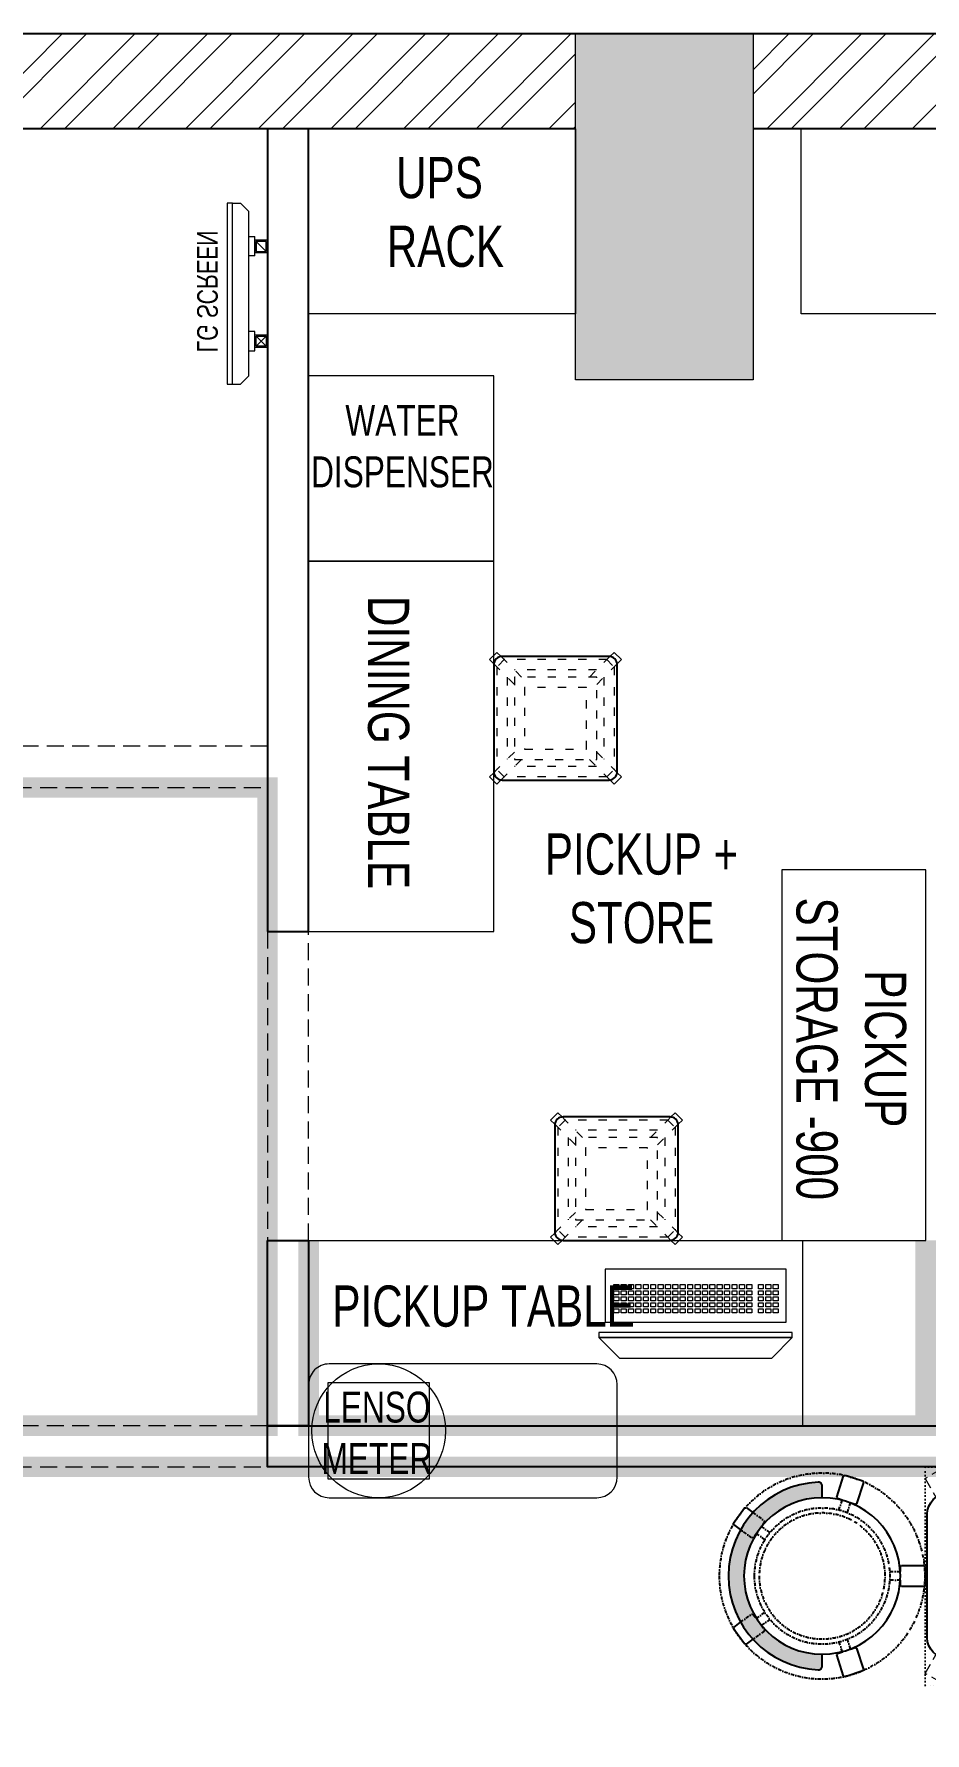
# Model space of a CAD drawing. Header units: feet. Extents: x 3145723 to 3153497, y -5725757 to -5712156.
# Drawn here: x 3147888 to 3150054, y -5716282 to -5712156 of the extents above; entities that cross this region are included whole.
import ezdxf

# ---------------------------------------------------------------- set-up
doc = ezdxf.new("R2010")
doc.units = ezdxf.units.FT
doc.header["$LTSCALE"] = 33
doc.header["$MEASUREMENT"] = 0
for name, pattern in [('a_p6_plan_L18$0$HIDDEN', [0.375, 0.25, -0.125]), ('ACAD_ISO03W100', [30, 12, -18]), ('DASHDOT2', [0.5, 0.25, -0.125, 0, -0.125]), ('DOT', [0.25, 0, -0.25]), ('HIDDEN2', [4.7624999999999975, 3.174999999999998, -1.587499999999999])]:
    doc.linetypes.add(name, pattern=pattern)
for name, color, linetype, lineweight in [('A-COL', 243, 'Continuous', 9), ('column hatch', 5, 'Continuous', 0), ('Floor-Unit', 1, 'Continuous', 13), ('HATCH', 9, 'Continuous', 9), ('LENS-DIM', 252, 'Continuous', 5), ('LENS-PARTITION', 21, 'Continuous', 25), ('LENS-TEXT', 31, 'Continuous', 5), ('LENS_CURTAIN', 5, 'a_p6_plan_L18$0$HIDDEN', 9), ('LK-EQPMT', 3, 'Continuous', 18), ('LK-FF&E FLOOR', 1, 'Continuous', 9), ('LK-FF&E WALL', 1, 'Continuous', 9), ('LK-FLUTTED FINISH', 20, 'Continuous', 30), ('LK-IT', 3, 'Continuous', 18), ('LK-TILES FINISH', 251, 'Continuous', 5), ('LN-ELEVATION-1', 81, 'Continuous', 25), ('LN-ELEVATION-2', 103, 'Continuous', 20), ('LN-ELEVATION-3', 125, 'Continuous', 18), ('LN-ELEVATION-4', 145, 'Continuous', 13), ('LN-ELEVATION-5', 167, 'Continuous', 5), ('LN-HATCH', 251, 'Continuous', 0), ('TV', 92, 'Continuous', 18)]:
    doc.layers.add(name, color=color, linetype=linetype, lineweight=lineweight)
doc.layers.add('A-WALL', color=1, linetype='Continuous')
doc.styles.add('LK TXT', font='GILC____.TTF', dxfattribs={"height": 100})
doc.styles.get("Standard").update_dxf_attribs({"font": 'GILC____.TTF'})

# ---------------------------------------------------------------- blocks, each defined once
blk = doc.blocks.new('CLENS 600 TYPE 6')
at = {"layer": 'LN-ELEVATION-1', "ltscale": 0.5}
blk.add_lwpolyline([(130, -225), (-130, -225, -0.4142135623730951), (-150, -205), (-150, 55, -0.4142135623730951), (-130, 75), (130, 75, -0.4142135623730951), (150, 55), (150, -205, -0.4142135623730951)], format="xyb", close=True, dxfattribs=at)
at = {"layer": 'LN-ELEVATION-3', "linetype": 'ACAD_ISO03W100', "ltscale": 0.05}
for p, q in [((-100, 7.322330470196902), (-142.3743686703965, 49.69669914152472)), ((-142.3743686708621, -199.6966991410591), (-142.3743686708621, 49.69669914105907)), ((-82.3223304701969, 25), (-124.6966991401277, 67.374368671095)), ((124.696699141059, 67.3743686703965), (-124.6966991401277, 67.374368671095)), ((99.69669914059341, 42.3743686703965), (-99.69669913966207, 42.374368671095)), ((82.3223304701969, 25), (124.6966991401277, 67.374368671095)), ((100, 7.322330470196902), (142.3743686703965, 49.69669914152472)), ((142.3743686708621, -199.6966991410591), (142.3743686708621, 49.69669914105907)), ((-117.3743686703965, -174.6966991408262), (-117.3743686703965, 24.69669914152473)), ((117.3743686703965, -174.6966991408262), (117.3743686703965, 24.69669914152473)), ((-100, -157.3223304701969), (-142.3743686703965, -199.6966991415247)), ((100, -157.3223304701969), (142.3743686703965, -199.6966991415247)), ((-82.3223304701969, -175), (-124.6966991401277, -217.374368671095)), ((99.69669914059341, -192.3743686703965), (-99.69669913966207, -192.374368671095)), ((82.3223304701969, -175), (124.6966991401277, -217.374368671095)), ((124.696699141059, -217.3743686703965), (-124.6966991401277, -217.374368671095))]:
    blk.add_line(p, q, dxfattribs=at)
for points in [[(-132.2008663183078, 74.87853584764525), (-124.696699141059, 67.3743686703965), (-142.3743686708621, 49.69669914105907), (-149.8785358476452, 57.20086631807498)], [(132.2008663183078, 74.87853584764525), (124.696699141059, 67.3743686703965), (142.3743686708621, 49.69669914105907), (149.8785358476452, 57.20086631807498)], [(-132.2008663183078, -224.8785358476453), (-124.696699141059, -217.3743686703965), (-142.3743686708621, -199.6966991410591), (-149.8785358476452, -207.200866318075)], [(132.2008663183078, -224.8785358476453), (124.696699141059, -217.3743686703965), (142.3743686708621, -199.6966991410591), (149.8785358476452, -207.200866318075)]]:
    blk.add_lwpolyline(points, dxfattribs=at)
for points in [[(100, -175), (-100, -175), (-100, 25), (100, 25)], [(75, -150), (-75, -150), (-75, 0), (75, 0)]]:
    blk.add_lwpolyline(points, close=True, dxfattribs=at)
at = {"layer": 'LN-ELEVATION-5', "ltscale": 0.5}
for points in [[(-149.8785358476452, 57.20086631807498), (-160.0520382001995, 67.37436867062934), (-142.3743686708621, 85.05203819996677), (-132.2008663183078, 74.87853584787806)], [(149.8785358476452, 57.20086631807498), (160.0520382001995, 67.37436867062934), (142.3743686708621, 85.05203819996677), (132.2008663183078, 74.87853584787806)], [(-149.8785358476452, -207.200866318075), (-160.0520382001995, -217.3743686706294), (-142.3743686708621, -235.0520381999668), (-132.2008663183078, -224.8785358478781)], [(149.8785358476452, -207.200866318075), (160.0520382001995, -217.3743686706294), (142.3743686708621, -235.0520381999668), (132.2008663183078, -224.8785358478781)]]:
    blk.add_lwpolyline(points, dxfattribs=at)
blk = doc.blocks.new('*U24')
at = {"layer": 'LK-EQPMT', "ltscale": 12}
blk.add_lwpolyline([(5.986879315214991, 4.914598100478997), (-5.986879315214991, 4.914598100478997), (-5.986879315214991, -4.914598100478997), (5.986879315214991, -4.914598100478997)], close=True, dxfattribs=at)
blk = doc.blocks.new('*U25')
at = {"color": 0, "linetype": 'ByBlock', "lineweight": -2}
for p in [(0, 0), (17.96063794564497, 0), (35.92127589128995, 0), (53.88191383693492, 0), (71.8425517825799, 0), (89.80318972822487, 0), (107.7638276738698, 0), (125.7244656195148, 0), (143.6851035651598, 0), (161.6457415108048, 0), (179.6063794564497, 0), (197.5670174020947, 0), (215.5276553477397, 0), (233.4882932933847, 0), (251.4489312390296, 0), (269.4095691846746, 0), (287.3702071303196, 0), (305.3308450759646, 0), (323.2914830216096, 0), (-9e-16, -14.74379430143699), (-1.8e-15, -29.48758860287398), (-2.7e-15, -44.23138290431096), (17.96063794564497, -14.74379430143699), (17.96063794564497, -29.48758860287398), (17.96063794564497, -44.23138290431096), (35.92127589128995, -14.74379430143699), (35.92127589128995, -29.48758860287398), (35.92127589128995, -44.23138290431096), (53.88191383693492, -14.74379430143699), (53.88191383693492, -29.48758860287398), (53.88191383693492, -44.23138290431096), (71.8425517825799, -14.74379430143699), (71.8425517825799, -29.48758860287398), (71.8425517825799, -44.23138290431096), (89.80318972822487, -14.74379430143699), (89.80318972822487, -29.48758860287398), (89.80318972822487, -44.23138290431096), (107.7638276738698, -14.74379430143699), (107.7638276738698, -29.48758860287398), (107.7638276738698, -44.23138290431096), (125.7244656195148, -14.74379430143699), (125.7244656195148, -29.48758860287398), (125.7244656195148, -44.23138290431096), (143.6851035651598, -14.74379430143699), (143.6851035651598, -29.48758860287398), (143.6851035651598, -44.23138290431096), (161.6457415108048, -14.74379430143699), (161.6457415108048, -29.48758860287398), (161.6457415108048, -44.23138290431096), (179.6063794564497, -14.74379430143699), (179.6063794564497, -29.48758860287398), (179.6063794564497, -44.23138290431096), (197.5670174020947, -14.74379430143699), (197.5670174020947, -29.48758860287398), (197.5670174020947, -44.23138290431096), (215.5276553477397, -14.74379430143699), (215.5276553477397, -29.48758860287398), (215.5276553477397, -44.23138290431096), (233.4882932933847, -14.74379430143699), (233.4882932933847, -29.48758860287398), (233.4882932933847, -44.23138290431096), (251.4489312390296, -14.74379430143699), (251.4489312390296, -29.48758860287398), (251.4489312390296, -44.23138290431096), (269.4095691846746, -14.74379430143699), (269.4095691846746, -29.48758860287398), (269.4095691846746, -44.23138290431096), (287.3702071303196, -14.74379430143699), (287.3702071303196, -29.48758860287398), (287.3702071303196, -44.23138290431096), (305.3308450759646, -14.74379430143699), (305.3308450759646, -29.48758860287398), (305.3308450759646, -44.23138290431096), (323.2914830216096, -14.74379430143699), (323.2914830216096, -29.48758860287398), (323.2914830216096, -44.23138290431096), (-3.6e-15, -58.97517720574795), (17.96063794564497, -58.97517720574795), (35.92127589128994, -58.97517720574795), (53.88191383693492, -58.97517720574795), (71.8425517825799, -58.97517720574795), (89.80318972822487, -58.97517720574795), (107.7638276738698, -58.97517720574795), (125.7244656195148, -58.97517720574795), (143.6851035651598, -58.97517720574795), (161.6457415108048, -58.97517720574795), (179.6063794564497, -58.97517720574795), (197.5670174020947, -58.97517720574795), (215.5276553477397, -58.97517720574795), (233.4882932933847, -58.97517720574795), (251.4489312390296, -58.97517720574795), (269.4095691846746, -58.97517720574795), (287.3702071303196, -58.97517720574795), (305.3308450759646, -58.97517720574795), (323.2914830216096, -58.97517720574795)]:
    blk.add_blockref('*U24', p, dxfattribs=at)
blk = doc.blocks.new('*U22')
at = {"layer": 'LK-EQPMT', "ltscale": 12}
blk.add_lwpolyline([(5.986879315214991, 4.914598100478997), (-5.986879315214991, 4.914598100478997), (-5.986879315214991, -4.914598100478997), (5.986879315214991, -4.914598100478997)], close=True, dxfattribs=at)
blk = doc.blocks.new('*U23')
at = {"color": 0, "linetype": 'ByBlock', "lineweight": -2}
for p in [(0, 0), (17.96063794564497, 0), (35.92127589128995, 0), (-9e-16, -14.74379430143699), (-1.8e-15, -29.48758860287398), (-2.7e-15, -44.23138290431096), (17.96063794564497, -14.74379430143699), (17.96063794564497, -29.48758860287398), (17.96063794564497, -44.23138290431096), (35.92127589128995, -14.74379430143699), (35.92127589128995, -29.48758860287398), (35.92127589128995, -44.23138290431096), (-3.6e-15, -58.97517720574795), (17.96063794564497, -58.97517720574795), (35.92127589128994, -58.97517720574795)]:
    blk.add_blockref('*U22', p, dxfattribs=at)
blk = doc.blocks.new('*U18')
at = {"ltscale": 12}
blk.add_lwpolyline([(8.040144996717572, 2.91038e-11), (8.040144996717572, 129.0940371821052), (448.0401449967176, 129.0940371821052), (448.0401449967176, 2.91038e-11)], close=True, dxfattribs=at)
for name, p in [('*U25', (35.16895717114949, 101.6202952143818)), ('*U23', (386.6121428576974, 101.6202952143818))]:
    blk.add_blockref(name, p)
blk = doc.blocks.new('Pickup table PC')
at = {"layer": 'LN-ELEVATION-2', "ltscale": 0.5}
for points in [[(470, 50), (0, 50), (0, 62), (470, 62)], [(420, 0), (50, 0), (0, 50), (470, 50)]]:
    blk.add_lwpolyline(points, close=True, dxfattribs=at)
blk = doc.blocks.new('A$Ce9b19e40')
at = {"layer": 'column hatch'}
h = blk.add_hatch(color=8, dxfattribs=at)
h.dxf.hatch_style = 1
h.paths.add_polyline_path([(-4696.702046196907, -6546.841365301983), (-5079.105504410342, -6546.841365301983), (-5079.105504410342, -7308.858656368219), (-4696.702046196907, -7308.858656368219)])
h.paths.add_polyline_path([(-1166.021930922754, -6546.841365301983), (-1597.831729194149, -6546.841365301983), (-1597.831729194149, -7308.858656368219), (-1166.021930922754, -7308.858656368219)])
h.paths.add_polyline_path([(1932.848386080004, -6546.841365301983), (1501.038587808609, -6546.841365301983), (1501.038587808609, -7308.858656368219), (1932.848386080004, -7308.858656368219)])
h.paths.add_polyline_path([(-1166.021930922754, 3106.772467550822), (-1597.831729194149, 3106.772467550822), (-1597.831729194149, 2267.158634698018), (-1166.021930922754, 2267.158634698018)])
h.paths.add_polyline_path([(-4696.702046196907, 3106.772467550822), (-5079.105504410342, 3106.772467550822), (-5079.105504410342, 2267.158634698018), (-4696.702046196907, 2267.158634698018)])
h.paths.add_polyline_path([(1959.643775128759, 3106.772467550822), (1501.038587808609, 3106.772467550822), (1501.038587808609, 2267.158634698018), (1959.643775128759, 2267.158634698018)])
at = {"layer": 'LN-HATCH'}
h = blk.add_hatch(dxfattribs=at)
h.set_pattern_fill('ANSI32', color=256, scale=333, angle=180)
h.set_pattern_definition([(225, (-8075448.354745342, 5277294.597591192), (88.29995930067012, -88.29995930067015), []), (225, (-8075507.221384778, 5277294.597591192), (88.29995930067012, -88.29995930067015), [])])
h.paths.add_polyline_path([(2694.865677146241, -7004.051739941352), (1932.848386080004, -7004.051739941352), (1932.848386080004, -7308.858656368219), (2694.865677146241, -7308.858656368219)])
h.paths.add_polyline_path([(1959.643775128759, 2267.158634698018), (1729.643775128759, 2267.158634698018), (1729.643775128759, -1314.322633313015), (2694.865677146241, -1314.322633313015), (2694.865677146241, -1084.322633313015), (1959.643775128759, -1084.322633313015)])
h.paths.add_polyline_path([(1501.038587808609, 3106.772467550822), (-1166.021930922754, 3106.772467550822), (-1166.021930922754, 2876.772467550822), (1501.038587808609, 2876.772467550822)])
h.paths.add_polyline_path([(-1597.831729194149, 3106.772467550822), (-4696.702046196907, 3106.772467550822), (-4696.702046196907, 2876.772467550822), (-1597.831729194149, 2876.772467550822)])
h.paths.add_polyline_path([(-4849.105504410341, 2267.158634698018), (-5079.105504410342, 2267.158634698018), (-5079.105504410342, -6546.841365301983), (-4849.105504410341, -6546.841365301983)])
at = {"layer": 'A-COL'}
for p, q in [((-1597.831729194149, 2267.158634698018), (-1597.831729194149, 3106.772467550822)), ((-1166.021930922754, 3106.772467550822), (-1166.021930922754, 2267.158634698018)), ((-1166.021930922754, 2267.158634698018), (-1597.831729194149, 2267.158634698018))]:
    blk.add_line(p, q, dxfattribs=at)
at = {"layer": 'A-WALL'}
for p, q in [((1959.643775128759, 3106.772467550822), (-4696.702046196907, 3106.772467550822)), ((-1597.831729194149, 2876.772467550822), (-4696.702046196907, 2876.772467550822)), ((1501.038587808609, 2876.772467550822), (-1166.021930922754, 2876.772467550822))]:
    blk.add_line(p, q, dxfattribs=at)
blk = doc.blocks.new('AR')
at = {"layer": 'LN-ELEVATION-2', "linetype": 'DOT', "lineweight": 25}
blk.add_lwpolyline([(0, 13.41378593863919), (530, 13.41378593863919), (530, 593.4137859386392), (0, 593.4137859386392)], close=True, dxfattribs=at)
at = {"layer": 'LN-ELEVATION-2', "lineweight": 25}
blk.add_lwpolyline([(465, 68.22063546301797), (465, 538.2206354630179, 0.4142135623730951), (415, 588.2206354630177), (115, 588.2206354630177, 0.4142135623730951), (65, 538.2206354630179), (65, 68.22063546301797, 0.4142135623730951), (115, 18.22063546301797), (415, 18.22063546301797, 0.4142135623730951)], format="xyb", close=True, dxfattribs=at)
at = {"layer": 'LN-ELEVATION-4', "linetype": 'HIDDEN2', "ltscale": 0.25}
for points in [[(185.8456009030342, 448.8780772723258), (5.888936847448348, 554.0078910568263), (28.48512306064368, 593.350836840691), (211.0874861851335, 486.6754184374586)], [(344.154399111867, 448.8780772762837), (524.1110631600021, 554.0078910947777), (501.5148769393563, 593.3508368753828), (318.9125138223171, 486.6754184374586)], [(211.0874861851335, 486.6754184376913), (318.9125138223171, 486.6754184376913)], [(185.8456009030342, 144.472759603057), (185.8456009030342, 448.8780772723258)], [(344.154399111867, 448.8780772762837), (344.154399111867, 144.4727595990989)], [(185.8456009030342, 144.472759603057), (5.888936847448348, 39.34294581855647), (28.48512306064368, 3.46917659e-08), (211.0874861851335, 106.6754184379242)], [(344.154399111867, 144.4727595990989), (524.1110631600021, 39.34294578060508), (501.5148769393563, 0), (318.9125138223171, 106.6754184379242)], [(318.9125138223171, 106.6754184376914), (211.0874861851335, 106.6754184376914)]]:
    blk.add_lwpolyline(points, dxfattribs=at)
blk.add_lwpolyline([(210.8456009030342, 373.9866790841333), (319.154399111867, 373.9866790841333), (319.154399111867, 219.3641577917151), (210.8456009030342, 219.3641577917151)], close=True, dxfattribs=at)
blk = doc.blocks.new('DR STOOL')
at = {"layer": 'HATCH'}
h = blk.add_hatch(dxfattribs=at)
h.set_pattern_fill('ANSI36', color=250, angle=-90.00000000000001)
h.set_pattern_definition([(315, (-227.8099174643867, 917.3997257252777), (6.173926083235043, -1.683798022700468), [7.9375, -1.587499999999999, 0, -1.587499999999999])])
edge = h.paths.add_edge_path()
edge.add_line((-190.0000000041909, 4.511094e-10), (-218.6899174675346, 4.511094e-10))
edge.add_arc((-218.6899174670689, 9.120000000388245), 9.119999999940092, 177.6119845363388, 269.9999999996136, ccw=False)
edge.add_arc((-1.8626451e-09, 3.565219e-10), 228.000000002257, 2.3880154632688004, 177.6119845367313, ccw=False)
edge.add_arc((218.6899174633436, 9.120000000497384), 9.120000000051716, -90.00000000034493, 2.3880154629299, ccw=False)
edge.add_line((218.6899174633436, 4.511094e-10), (190, 4.511094e-10))
edge.add_arc((-1.8626451e-09, 4.511094e-10), 190.000000001979, -1.27e-14, 180)
at = {"layer": 'LN-ELEVATION-1', "color": 1, "ltscale": 100}
for p, q in [((-128.6221585394814, 215.4841044476634), (-165.2704676063731, 189.0243927398114)), ((-124.7228340068832, 214.8545704018979), (-128.6221585394814, 215.4841044476634)), ((-112.6981821293011, 198.1996966340157), (-124.7228340068832, 214.8545704018979)), ((124.7553772013634, 214.9803744515593), (112.5488144652918, 198.2845540212292)), ((128.7014972954057, 215.5933048763618), (124.7553772013634, 214.9803744515593)), ((128.7014972954057, 215.5933048763618), (124.7553772013634, 214.9803744515593)), ((165.1911288509145, 188.915192311113), (128.7014972954057, 215.5933048763618)), ((165.1911288509145, 188.915192311113), (128.7014972954057, 215.5933048763618)), ((-165.2704676063731, 189.0243927398114), (-165.9069543029182, 185.0820035930228)), ((-165.9069543029182, 185.0820035930228), (-153.8003208162263, 168.3135803133482)), ((153.6734594982117, 168.4294150282658), (165.7973639420234, 185.0121775862135)), ((165.7973639420234, 185.0121775862135), (165.1911288509145, 188.915192311113)), ((165.7973639420234, 185.0121775862135), (165.1911288509145, 188.915192311113)), ((-191.2928382232785, -35.45407700946089), (-242.9550312487409, -52.24013893969095)), ((-187.9259491492994, -37.1695928365807), (-191.2928382232785, -35.45407700946089)), ((-184.1424400564283, -48.81403796559607), (-187.9259491492994, -37.1695928365807)), ((188.0651108901948, -36.96233201187715), (184.0504167033359, -49.19388854173303)), ((191.3981811110861, -35.27656588272658), (188.0651108901948, -36.96233201187715)), ((243.0100176925771, -52.21682526778022), (191.3981811110861, -35.27656588272658)), ((-242.9550312487409, -52.24013893969095), (-244.7482102331705, -55.75945052818861)), ((-244.7482102331705, -55.75945052818861), (-230.7800458371639, -98.74904560100549)), ((-173.8639617776498, -80.4479453730819), (-177.8421125086024, -68.2044548037811)), ((-175.5596735184081, -83.7759667420105), (-173.8639617776498, -80.4479453730819)), ((177.6922140880488, -68.56540505095472), (173.8739495249465, -80.1985000452405)), ((173.8739495249465, -80.1985000452405), (175.5794035866856, -83.5704969359358)), ((230.715890809428, -98.7280946081737), (244.8123673382215, -55.78040257930116)), ((244.8123673382215, -55.78040257930116), (243.0100176925771, -52.21682526778022)), ((-230.7800458371639, -98.74904560100549), (-227.2218665438704, -100.5620286722478)), ((-227.2218665438704, -100.5620286722478), (-175.5596735184081, -83.7759667420105)), ((175.5794035866856, -83.5704969359358), (227.1912401677109, -100.5107563209894)), ((227.1912401677109, -100.5107563209894), (230.715890809428, -98.7280946081737)), ((-22.72193054761737, -190.2142363802995), (-25.39390889601782, -192.886214728569)), ((-25.39390889601782, -192.886214728569), (-25.39390889601782, -247.2070584567482)), ((-10.47823652112856, -190.2142363802995), (-22.72193054761737, -190.2142363802995)), ((22.78362171910703, -190.2142363802995), (9.910054048988968, -190.2142363802995)), ((25.42475448176265, -192.8553691428751), (22.78362171910703, -190.2142363802995)), ((25.42475448176265, -247.1762128710543), (25.42475448176265, -192.8553691428751)), ((-25.39390889601782, -247.2070584567482), (-22.60096735274419, -250)), ((22.60096735274419, -250), (25.42475448176265, -247.1762128710543)), ((-22.60096735274419, -250), (22.60096735274419, -250))]:
    blk.add_line(p, q, dxfattribs=at)
at = {"layer": 'LN-ELEVATION-1', "linetype": 'DASHDOT2'}
for p, q in [((-153.8003208162263, 168.3135803133482), (-134.1093360339291, 141.0403694751003)), ((-92.92521573789418, 170.8129362839827), (-112.6981821293011, 198.1996966340157)), ((-103.4542870586738, 159.9154408004979), (-93.52748446213081, 167.0824927485227)), ((-93.52748446213081, 167.0824927485227), (-92.92521573789418, 170.8129362839827)), ((112.5488144652918, 198.2845540212292), (92.69529851106927, 171.1294289919315)), ((92.69529851106927, 171.1294289919315), (93.26858203159645, 167.4385604566923)), ((93.26858203159645, 167.4385604566923), (103.6608748426661, 159.8406005539291)), ((133.7372852512635, 141.1612321265929), (153.6734594982117, 168.4294150282658)), ((-134.1093360339291, 141.0403694751003), (-130.4219571123831, 140.4450534014686)), ((-130.4219571123831, 140.4450534014686), (-119.9844727469608, 147.9808124662595)), ((-119.9844727469608, 147.9808124662595), (-105.3687285655178, 126.9741353208374)), ((-88.15393704269081, 139.4771787207864), (-103.4542870586738, 159.9154408004979)), ((103.6608748426661, 159.8406005539291), (88.19885099539533, 139.4487815762331)), ((105.4096150295809, 126.94019481352), (120.1194891873747, 147.8074627162714)), ((120.1194891873747, 147.8074627162714), (130.0033113472163, 140.5812532722048)), ((130.0033113472163, 140.5812532722048), (133.7372852512635, 141.1612321265929)), ((-159.954806596972, -40.49024384317454), (-184.1424400564283, -48.81403796559607)), ((184.0504167033359, -49.19388854173303), (159.8786162491887, -40.79004861696012)), ((-177.8421125086024, -68.2044548037811), (-153.4148110738024, -60.73628028803068)), ((153.3006618716754, -61.02382378749462), (177.6922140880488, -68.56540505095472)), ((-10.92024635523557, -164.6382343793375), (-10.47823652112856, -190.2142363802995)), ((9.910054048988968, -190.2142363802995), (10.35584833659231, -164.674698740353))]:
    blk.add_line(p, q, dxfattribs=at)
at = {"layer": 'LN-ELEVATION-1', "color": 1, "ltscale": 100}
blk.add_lwpolyline([(-190.0000000023283, 0), (-218.6899174656719, 0, -0.4264743413925903), (-227.8019973598421, 9.5, -0.959166304662544), (227.8019973593764, 9.5, -0.4264743413925903), (218.6899174647406, 0), (190.0000000013969, 0)], format="xyb", dxfattribs=at)
at = {"layer": 'LN-ELEVATION-1', "linetype": 'DASHDOT2'}
for radius in [250, 165, 153]:
    blk.add_circle((0, 0), radius, dxfattribs=at)
at = {"layer": 'LN-ELEVATION-1', "color": 1, "ltscale": 100}
blk.add_circle((0, 0), 190, dxfattribs=at)
blk = doc.blocks.new('CLINIC SCREEN')
at = {"layer": 'TV'}
for p, q in [((-103.1090284836336, 42.85441964946222), (-127.4114311772946, 18.55201695591665)), ((-127.4114311772946, 42.85441964946222), (-103.1090284836336, 18.55201695591665)), ((102.7052824410566, 42.85441964946222), (127.007685134602, 18.55201695591665))]:
    blk.add_line(p, q, dxfattribs=at)
at = {"layer": 'TV', "ltscale": 12}
for p, q in [((-220.0000000000082, -19.41163062257681), (-200.5883693773149, 0)), ((200.5883693773149, 0), (-200.5883693773149, 0)), ((-138.5315413423604, 0), (-138.5315413423604, 15.514207008644)), ((-138.5315413423604, 15.514207008644), (-91.98892031613741, 15.514207008644)), ((-91.98892031613741, 15.514207008644), (-91.98892031613741, 0)), ((91.98892031610741, 15.514207008644), (91.98892031610741, 0)), ((91.98892031610741, 15.514207008644), (138.5315413423595, 15.514207008644)), ((138.5315413423595, 0), (138.5315413423595, 15.514207008644)), ((219.9999999999918, -19.41163062257681), (200.5883693773149, 0)), ((-220.0000000000082, -38.82326124538668), (-220.0000000000082, -19.41163062257681)), ((219.9999999999918, -38.82326124538668), (219.9999999999918, -19.41163062257681))]:
    blk.add_line(p, q, dxfattribs=at)
at = {"layer": 'TV'}
for points in [[(-130.4492315140169, 15.51421661919448), (-100.0712281470269, 15.51421661919448), (-100.0712281470269, 45.89221998606814), (-130.4492315140169, 45.89221998606814)], [(-127.4114311772946, 18.55201695591665), (-103.1090284836336, 18.55201695591665), (-103.1090284836336, 42.85441964946222), (-127.4114311772946, 42.85441964946222)], [(130.0454854713243, 15.51421661919448), (99.66748210433435, 15.51421661919448), (99.66748210433435, 45.89221998606814), (130.0454854713243, 45.89221998606814)], [(127.007685134602, 18.55201695591665), (102.7052824410566, 18.55201695591665), (102.7052824410566, 42.85441964946222), (127.007685134602, 42.85441964946222)]]:
    blk.add_lwpolyline(points, close=True, dxfattribs=at)
at = {"layer": 'TV', "ltscale": 12}
blk.add_lwpolyline([(-220.0000000000082, -51.71278328332107), (-220.0000000000082, -38.82326124538668), (219.9999999999918, -38.82326124538668), (219.9999999999918, -51.71278328332107)], close=True, dxfattribs=at)
at = {"layer": 'Floor-Unit', "color": 0, "ltscale": 2, "insert": (5.199680584678389, -100.4085774972336), "char_height": 50, "attachment_point": 5}
blk.add_mtext_dynamic_manual_height_columns('LG SCREEN', width=466.4796511627907, gutter_width=12.5, heights=[0], dxfattribs=at)

msp = doc.modelspace()

# ---------------------------------------------------------------- linework, layer by layer
at = {"layer": 'LENS-PARTITION'}
for points in [[(3148455.708313393, -5714335.726882514), (3148555.062000778, -5714335.726882514), (3148555.062000778, -5712385.726882513), (3148455.708313393, -5712385.726882513)], [(3148455.708313393, -5715085.726882514), (3148555.708313394, -5715085.726882514), (3148555.708313394, -5715535.726882514), (3148455.708313393, -5715535.726882514)], [(3148455.708313393, -5715535.726882514), (3151331.407822103, -5715535.726882514), (3151331.407822103, -5715635.726882513), (3148455.708313393, -5715635.726882513)]]:
    msp.add_lwpolyline(points, close=True, dxfattribs=at)
at = {"layer": 'LENS_CURTAIN', "ltscale": 5}
for points in [[(3148455.708313393, -5713885.726882514), (3147655.708313394, -5713885.726882514), (3147655.708313394, -5713985.726882515), (3148455.708313393, -5713985.726882515)], [(3148455.708313393, -5714335.726882514), (3148455.708313393, -5715085.726882514), (3148555.708313394, -5715085.726882514), (3148555.708313394, -5714335.726882514)], [(3148455.708313393, -5715535.726882514), (3147655.708313394, -5715535.726882514), (3147655.708313394, -5715635.726882513), (3148455.708313393, -5715635.726882513)], [(3149305.708313394, -5715535.726882514), (3148555.708313394, -5715535.726882514), (3148555.708313394, -5715635.726882513), (3149305.708313394, -5715635.726882513)]]:
    msp.add_lwpolyline(points, close=True, dxfattribs=at)
at = {"layer": 'LK-EQPMT'}
msp.add_lwpolyline([(3148602.811958264, -5715665.726969537), (3148602.811958264, -5715430.726969536), (3148848.811958264, -5715430.726969536), (3148848.811958264, -5715665.726969537)], close=True, dxfattribs=at)
at = {"layer": 'LK-FF&E WALL'}
for points in [[(3148555.062000778, -5712385.726882513), (3149203.932317781, -5712385.726882513), (3149203.932317781, -5712835.726882514), (3148555.062000778, -5712835.726882514)], [(3149752.802634783, -5712385.726882513), (3150652.802634783, -5712385.726882513), (3150652.802634783, -5712835.726882514), (3149752.802634783, -5712835.726882514)], [(3148555.708313394, -5713435.726882513), (3149005.708313393, -5713435.726882513), (3149005.708313393, -5712985.726882513), (3148555.708313394, -5712985.726882513)], [(3148555.708313394, -5713435.726882513), (3148555.708313394, -5714335.726882514), (3149005.708313393, -5714335.726882514), (3149005.708313393, -5713435.726882513)], [(3149705.407822103, -5715085.726964365), (3150055.407822102, -5715085.726964365), (3150055.407822102, -5714185.726964366), (3149705.407822103, -5714185.726964366)], [(3149755.708309259, -5715535.726964366), (3148555.708313394, -5715535.726964366), (3148555.708313394, -5715085.726964365), (3149755.708309259, -5715085.726964365)]]:
    msp.add_lwpolyline(points, close=True, dxfattribs=at)
msp.add_lwpolyline([(3149305.708313394, -5715660.726965024), (3149305.708313394, -5715435.726974048, 0.4142135623730951), (3149255.708313394, -5715385.726974047), (3148605.708313394, -5715385.726974047, 0.4142135623730951), (3148555.708313394, -5715435.726974048), (3148555.708313394, -5715660.726965024, 0.4142135623730951), (3148605.708313394, -5715710.726965024), (3149255.708313394, -5715710.726965024, 0.4142135623730951)], format="xyb", close=True, dxfattribs=at)
msp.add_circle((3148725.811958264, -5715548.226969537), 162.4999954886734, dxfattribs=at)
at = {"layer": 'LK-FLUTTED FINISH', "linetype": 'ACAD_ISO03W100', "ltscale": 0.05, "const_width": 50}
msp.add_lwpolyline([(3147655.708313394, -5715871.358006433), (3147655.708313394, -5715635.726882513), (3152281.407822103, -5715635.726882513), (3152281.407822103, -5715859.340715367)], dxfattribs=at)
at = {"layer": 'LK-TILES FINISH', "color": 212, "linetype": 'ACAD_ISO03W100', "ltscale": 0.05, "const_width": 50}
msp.add_lwpolyline([(3148455.708313393, -5713985.726882515), (3147655.708313394, -5713985.726882515), (3147655.708313394, -5715535.726882514), (3148455.708313393, -5715535.726882514)], close=True, dxfattribs=at)
msp.add_lwpolyline([(3150055.407822102, -5715085.726964365), (3150055.407822102, -5715535.726882514), (3148555.708313394, -5715535.726882514), (3148555.708313394, -5715085.726964365)], dxfattribs=at)

# ---------------------------------------------------------------- block references
at = {"layer": 'LENS-DIM', "color": 2}
msp.add_blockref('A$Ce9b19e40', (3150801.764046974, -5715262.499350065), dxfattribs=at)
at = {"layer": 'LK-FF&E FLOOR', "xscale": -1, "rotation": 90}
for name, p in [('DR STOOL', (3149803.730693108, -5715900.726882514)), ('AR', (3150647.144479047, -5715635.726882513))]:
    msp.add_blockref(name, p, dxfattribs=at)
at = {"layer": 'LK-FF&E WALL', "xscale": -1, "rotation": 180}
for p in [(3149155.708313394, -5713892.564086766), (3149303.934176548, -5715010.726964366)]:
    msp.add_blockref('CLENS 600 TYPE 6', p, dxfattribs=at)
at = {"layer": 'LK-IT', "xscale": -1, "rotation": 269.9999999999999}
msp.add_blockref('CLINIC SCREEN', (3148409.816093407, -5712786.361123761), dxfattribs=at)
at = {"layer": 'LK-IT', "ltscale": 0.5, "xscale": -1, "rotation": 180}
msp.add_blockref('*U18', (3149268.126391004, -5715155.388281589), dxfattribs=at)
at = {"layer": 'LK-IT', "xscale": -1}
msp.add_blockref('Pickup table PC', (3149731.166536001, -5715371.603369352), dxfattribs=at)

# ---------------------------------------------------------------- texts
at = {"layer": 'LENS-TEXT', "color": 0, "linetype": 'Continuous', "ltscale": 3, "attachment_point": 5, "style": 'LK TXT'}
for s, width, gutter_width, insert, char_height in [('UPS\\P RACK', 1099.486866972408, 0.9999999999999992, (3148873.774573174, -5712588.62813942), 100), ('WATER \\PDISPENSER', 264.1621858484572, 0.7499999999999996, (3148783.715005202, -5713157.152268243), 75), ('PICKUP + STORE', 730.5073781448633, 0.9999999999999992, (3149364.761796512, -5714231.371362473), 100), ('PICKUP TABLE  ', 783.9636358173434, 0.9999999999999992, (3148980.770924826, -5715245.880250797), 100), ('LENSO\\PMETER', 353.0555573365615, 0.5, (3148721.511871153, -5715553.044471116), 75)]:
    msp.add_mtext_dynamic_manual_height_columns(s, width=width, gutter_width=gutter_width, heights=[0], dxfattribs=dict(at, insert=insert, char_height=char_height))
at = {"layer": 'LENS-TEXT', "color": 0, "linetype": 'Continuous', "ltscale": 3, "char_height": 100, "attachment_point": 5, "style": 'LK TXT'}
for s, width, insert, rotation in [('DINING TABLE', 783.9636358173434, (3148749.435711224, -5713876.673135173), 269.9999999999999), ('PICKUP \\PSTORAGE -900', 1099.486866972408, (3149873.86233468, -5714620.474260617), 269.99999999999994)]:
    msp.add_mtext_dynamic_manual_height_columns(s, width=width, gutter_width=0.9999999999999992, heights=[0], dxfattribs=dict(at, insert=insert, rotation=rotation))

doc.saveas('drawing.dxf')
